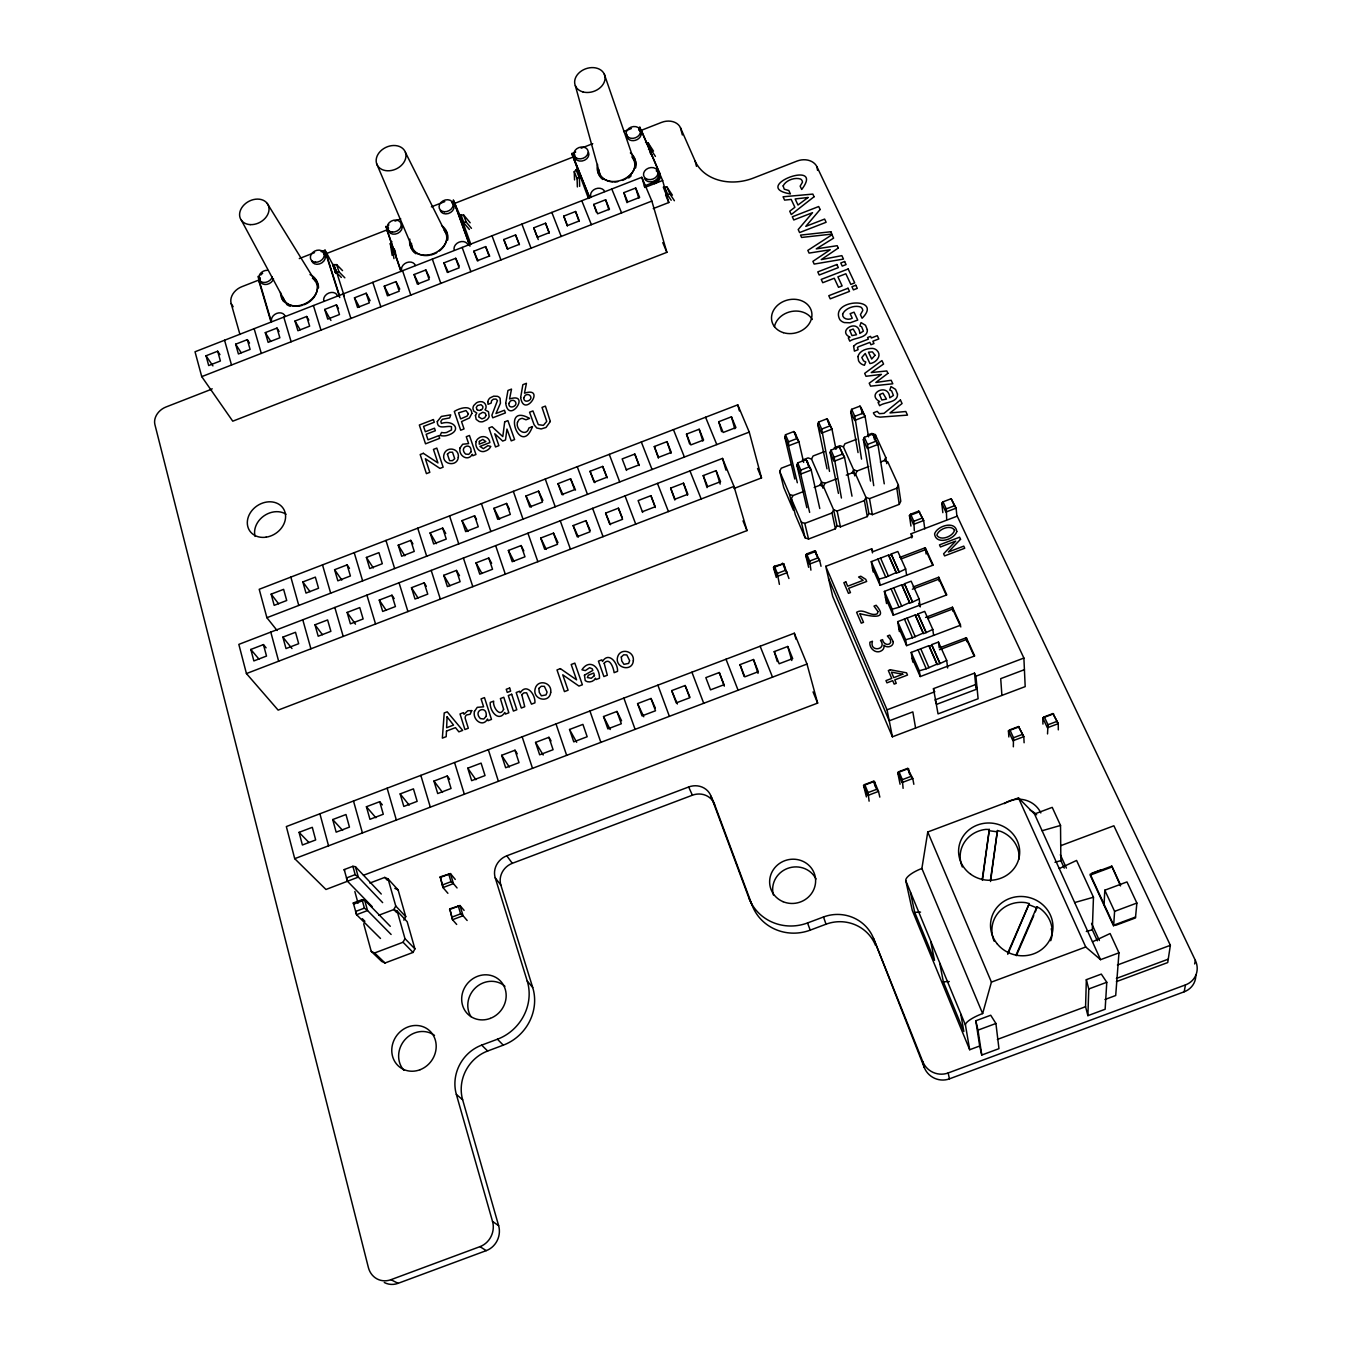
<?xml version="1.0" encoding="UTF-8"?>
<svg xmlns="http://www.w3.org/2000/svg" width="1352" height="1352" viewBox="0 0 1352 1352"><rect width="100%" height="100%" fill="white"/><g stroke="black" fill="none" stroke-linecap="round" stroke-linejoin="round"><path stroke-width="1.5" d="M803.646 462.418L798.947 441.834L795.128 433.029L793.827 431.541L785.512 434.752L788.554 441.8L788.537 445.822L797.325 482.748M819.785 508.521L811.217 470.057L806.062 459.697L797.663 462.908L800.756 470.09L800.722 474.079L809.645 512.391M835.992 449.337L831.987 429.125L828.083 420.354L826.883 418.833L818.552 422.044L821.661 429.074L829.52 471.392M851.997 496.184L844.527 457.28L839.372 446.904L830.973 450.132L834.133 457.28L841.434 498.026M1085.572 1006.699L1086.349 979.676L1101.322 974.099L1106.781 982.279L1105.142 1009.251L1087.887 1015.656L1085.572 1006.699L997.37 1039.434M1087.887 1015.656L1088.766 988.971L1086.349 979.676M868.525 436.848L865.094 416.416L861.089 407.662L859.973 406.124L851.625 409.318L854.802 416.332L861.528 459.105M1097.334 940.823L1092.315 929.787L1093.464 897.238L1076.581 860.447L1059.258 868.592M884.259 483.83L877.904 444.47L872.733 434.093L864.334 437.321L867.562 444.453L873.73 485.655M788.943 578.521L783.653 563.666L774.392 566.251L777.349 573.4L779.394 584.351M1104.043 905.265L1104.804 890.207L1126.976 881.927L1136.88 903.052L1135.46 917.94L1115.451 925.393M1120.504 885.915L1111.783 866.125L1090.202 874.186L1113.693 925.174L1135.545 917.028M821.019 566.285L819.616 560.269L814.766 550.839L806.637 553.931L809.645 561.063L810.913 570.138M1104.804 890.207L1114.589 911.366L1113.626 926.069L1090.168 875.133L1111.716 867.088M1092.484 941.82L1110.11 933.539L1118.966 952.822L1115.704 995.511L1104.939 999.5M879.814 797.122L878.513 791.427L874.355 781.422L873.341 781.321L864.722 784.566L868.035 792.593L869.099 801.161M924.768 528.869L923.669 520.537L918.752 511.107L910.589 514.216L913.817 521.28L914.341 530.66M913.834 784.295L912.769 778.515L907.564 768.409L898.945 771.654L902.325 779.665L903.102 788.334M956.861 515.653L956.101 508.149L951.166 498.719L943.003 501.845L946.282 508.876L946.704 519.523M990.424 880.27L997.438 830.534L1000.869 831.429A29.541 27.699 6 0 1 1019.138 859.01M990.543 881.521L997.438 830.534M982.262 879.121L989.343 829.452L985.794 829.401A29.541 27.699 6 0 0 962.32 866.987M982.397 880.372L989.343 829.452M1060.796 845.659L1113.879 825.785L1170.359 945.318L1167.739 962.556L1116.346 981.653M979.676 1046.009L981.772 1055.033L998.959 1048.662L995.917 1023.481L990.712 1015.234L975.806 1020.777L979.676 1046.009L969.688 1049.727L965.446 1025.053A19.114 4.732 -21.2 0 1 982.634 1013.561L921.878 868.474L927.759 831.987L1018.462 797.9L1034.517 814.005L1100.562 959.667L1118.966 952.822M1024.106 742.755L1023.802 736.671L1018.529 726.548L1009.859 729.827L1013.493 737.753L1013.341 746.811M384.272 1282.49A19.841 17.88 -68.1 0 0 398.113 1283.318L486.247 1250.634A19.672 18.117 -68.9 0 0 498.635 1225.672L462.654 1099.818A38.988 36.267 -57.5 0 1 487.666 1051.011L503.265 1045.164A45.698 42.334 -50.3 0 0 532.705 987.501L527.229 981.028L495.221 877.82A17.863 16.393 -39.8 0 1 506.797 855.799L688.658 786.982A17.813 16.613 -24.3 0 1 711.034 796.227L748.822 897.745A45.816 43.788 -16 0 0 807.533 922.96L823.503 916.977A38.904 37.788 -7.4 0 1 873.51 938.322L924.329 1067.624A19.418 18.86 28.7 0 0 949.442 1078.845L1184.183 991.793L1185.451 984.915A20.314 18.641 22.9 0 0 1195.354 960.41L816.946 166.769A15.7 12.523 -14.2 0 0 797.021 161.074L753.503 178.025A46.306 36.605 -16 0 1 695.114 161.023L680.495 127.798A15.227 11.948 -17.9 0 0 661.567 122.39L639.986 130.84M1194.661 963.959L1195.354 960.41M1058.312 729.86L1058.244 723.675L1052.954 713.569L1044.285 716.847L1047.986 724.756L1047.53 733.916M982.634 1013.561L991.422 982.11L927.759 831.987M447.901 893.3L443 887.571L440.262 876.84L450.453 873.612L455.269 879.442M794.79 479.03L784.751 437.017L785.512 434.752M392.148 255.376L390.305 243.63L391.928 241.67M393.956 258.621L392.722 250.813L394.361 248.852M806.857 507.71L796.869 465.139L797.663 462.908M827.001 468.874L817.707 424.359L818.552 422.044M456.689 924.447L452.531 919.715L449.76 908.882L460.018 905.57L464.108 910.386M838.443 493.395L830.094 452.379L830.973 450.132M858.047 452.582L850.695 411.667L851.625 409.318M574.549 179.9L574.245 171.67L577.169 169.203L580.498 177.703L579.383 178.143L579.653 186.356M577.372 186.931L577.084 178.718L580.008 176.25M870.536 481.109L863.353 439.62L864.334 437.321M1016.265 954.529L1036.984 906.753L1040.161 908.544A30.268 28.578 14.2 0 1 1050.724 940.722M1016.366 955.678L1033.739 915.608M1035.379 911.806L1036.984 906.753M1007.663 953.177L1029.244 903.592L1025.729 902.646A30.268 28.578 14.2 0 0 994.159 941.212M1007.764 954.326L1029.244 903.592M846.284 475.143L852.081 472.913L855.579 474.113L865.973 497.418L868.863 513.439L872.344 514.656L899.249 504.364L896.815 488.19L898.37 485.013L887.74 461.776L884.225 460.593L880.355 462.08M899.249 504.364L900.787 501.237L898.37 485.013M814.174 487.447L819.971 485.216L823.436 486.416L833.626 509.788L836.972 525.641L840.42 526.857L867.308 516.565L868.863 513.439M867.308 516.565L864.401 500.578L865.973 497.418L869.505 498.635L896.815 488.19M884.225 460.593L885.78 457.466L875.319 434.583L871.837 433.434L867.984 434.905M804.524 491.148L792.948 495.576L791.342 498.719L795.263 514.605L805.116 537.809L808.547 539.042L835.401 528.767L836.972 525.641M835.401 528.767L832.038 512.966L833.626 509.788L837.142 511.022L864.401 500.578M852.081 472.913L853.636 469.786L843.394 446.836L839.93 445.67L834.184 447.884M855.579 474.113L857.134 470.969L868.744 466.524M819.971 485.216L821.543 482.089L811.521 459.072L808.073 457.905L802.344 460.102M823.436 486.416L825.024 483.289L836.618 478.845M843.394 446.836L844.949 443.743L856.475 439.332M811.521 459.072L813.093 455.979L824.602 451.568M779.682 471.29L789.5 494.376L793.438 510.295L783.737 487.447L779.682 471.29L781.27 468.198L790.852 464.513M363.688 923.788L371.242 951.386L381.686 961.424L385.016 962.996L413.036 952.433L414.912 948.884L407.172 921.692L397.184 911.113L393.821 909.558L378.78 915.253M371.242 951.386L374.605 952.974L403.048 942.243L404.975 938.643L397.184 911.113M403.859 920.154L405.735 916.656L398.113 889.903L388.075 878.935L384.745 877.414L369.823 883.059M388.075 878.935L395.747 906.009L393.821 909.558L396.694 912.583M776.302 577.473L773.513 567.536L774.392 566.251M806.637 553.931L805.691 555.25L808.648 567.316M910.589 514.216L909.44 515.619L910.944 526.063M942.834 512.662L941.786 503.265L943.003 501.845M864.722 784.566L863.59 785.478L866.395 796.903M898.945 771.654L897.745 772.6L900.077 784.211M1009.859 729.827L1008.44 730.857L1008.846 736.958M1044.285 716.847L1042.781 717.895L1042.95 724.097M480.501 410.231L481.616 409.605A3.228 2.687 -25.7 0 0 482.732 406.327L481.075 404.687L477.543 405.515L476.259 407.51L477.07 409.825M299.299 258.587L314.543 252.604M394.987 221.12L400.733 218.855M431.389 206.856L444.808 201.6M581.157 148.213L592.751 143.667M623.627 131.583L631.35 128.558M321.218 251.692L325.055 250.188L336.158 270.67M588.492 198.507L571.812 153.553L575.698 152.032M259.432 279.813L241.771 286.725A15.058 11.796 -29.9 0 0 231.158 303.592L239.946 334.468M326.119 253.703L386.942 229.908M453.63 203.797L573.299 156.95M341.346 277.43L336.918 272.952L335.803 273.391L332.778 264.806L336.648 264.62L342.546 270.62M470.175 222.793L463.601 214.968L459.798 215.12L462.992 223.655L464.108 223.215L469.381 229.451M334.62 265.736L333.505 266.158L335.803 273.391M460.407 216.523L461.522 216.083M576.543 171.096L577.659 170.656L580.498 177.703M335.076 272.039L338.963 271.837L344.844 277.819M471.442 228.336L466.187 222.083L462.384 222.252L462.992 223.655M641.811 177.281L195.026 351.774L201.735 376.633L232.747 421.182L666.874 252.334L651.85 201.076L641.811 177.281L644.752 187.235M217.672 351.216L220.393 360.984L208.698 365.547L206.028 355.779L217.672 351.216L219.953 354.613M247.315 339.656L250.103 349.391L238.408 353.954L235.637 344.202L247.315 339.656L249.512 343.07M276.991 328.063L279.864 337.78L268.135 342.36L265.296 332.626L276.991 328.063L279.103 331.527M306.684 316.469L309.642 326.153L297.913 330.733L294.99 321.032L306.684 316.469L308.814 320.12M336.428 304.859L339.47 314.526L327.725 319.106L324.717 309.439L336.428 304.859L338.473 308.543M366.189 293.232L369.333 302.865L357.57 307.462L354.477 297.812L366.189 293.232L370.127 300.668M396.001 281.605L399.229 291.204L387.449 295.801L384.255 286.185L396.001 281.605L399.769 289.108M425.846 269.944L429.159 279.526L417.362 284.123L414.084 274.54L425.846 269.944L429.446 277.532M455.725 258.283L459.122 267.831L447.309 272.445L443.946 262.88L455.725 258.283L459.156 265.921M485.638 246.605L489.12 256.136L477.307 260.75L473.842 251.202L485.638 246.605L489.711 256.255M515.568 234.927L519.151 244.408L507.321 249.021L503.789 239.524L515.568 234.927L519.455 244.644M533.753 227.829L545.549 223.215L549.216 232.679L537.369 237.31L533.753 227.829L538.248 239.558M563.75 216.117L575.58 211.504L579.315 220.934L567.468 225.564L563.75 216.117L567.299 225.987M593.782 204.389L605.628 199.758L609.465 209.171L597.584 213.802L593.782 204.389L596.452 212.349M623.863 192.643L635.71 188.012L639.631 197.409L627.75 202.039L623.863 192.643L626.99 202.682M644.296 186.001L654.115 182.165A8.653 6.878 -18.5 0 0 659.472 172.684L641.913 131.617A8.551 6.709 -18.8 0 0 638.854 128.575M644.735 187.489L662.615 180.509L639.716 126.97L641.862 134.456M672.4 195.178L667.009 187.032L663.308 187.167L666.789 195.82L667.922 195.381L671.167 200.248M666.367 194.367L670.085 194.232L674.394 200.721M201.735 376.633L651.85 201.076M653.253 208.58L668.801 202.53L662.615 180.509M734.001 488.478L761.514 477.915L749.245 432.099L737.753 404.839L259.212 589.286L266.902 617.712L277.092 630.488M271.144 594.153L283.616 589.337L286.709 600.508L274.186 605.341L271.144 594.153L278.596 603.769M302.848 581.935L315.354 577.118L318.548 588.255L306.008 593.089L302.848 581.935L310.014 591.669M347.109 564.882L350.405 575.986L337.848 580.819L334.603 569.699L347.109 564.882L349.475 568.347M366.392 557.447L378.932 552.63L382.312 563.716L369.755 568.55L366.392 557.447L373.304 567.924M410.771 540.361L414.253 551.413L401.679 556.247L398.232 545.194L410.771 540.361L412.935 543.91M442.662 528.074L446.245 539.093L433.654 543.943L430.105 532.908L442.662 528.074L445.738 533.465M474.586 515.771L478.27 526.756L465.663 531.623L462.012 520.621L474.586 515.771L476.529 519.405M506.544 503.451L510.329 514.419L497.705 519.286L493.953 508.301L506.544 503.451L509.315 508.977M538.552 491.131L542.439 502.065L529.798 506.932L525.945 495.981L538.552 491.131L542.913 500.426M570.595 478.777L574.583 489.678L561.925 494.562L557.987 483.644L570.595 478.777L575.513 490.066M602.688 466.423L606.778 477.29L594.103 482.174L590.047 471.29L602.688 466.423L607.285 477.831M626.314 469.769L639.006 464.885L634.815 454.052L622.157 458.92L626.567 470.412M654.317 446.532L666.975 441.648L671.268 452.464L658.559 457.348L654.317 446.532L658.407 458.159M686.495 434.127L699.187 429.243L703.581 440.025L690.855 444.909L686.495 434.127L689.638 443.929M718.723 421.723L731.432 416.822L735.927 427.57L723.185 432.471L718.723 421.723L721.613 431.626M266.902 617.712L749.245 432.099M722.492 458.412L238.831 644.38L246.436 673.566L278.14 710.121L746.997 530.592L733.984 486.399L722.492 458.412L725.973 470.124M788.554 441.8L796.886 438.589L798.947 441.834L788.537 445.822L784.751 437.017M821.661 429.074L830.01 425.863L831.987 429.125L821.577 433.13L817.707 424.359M854.802 416.332L863.168 413.12L865.094 416.416L854.667 420.421L850.695 411.667M263.437 644.6L266.513 656.058L253.855 660.925L250.83 649.45L263.437 644.6L266.107 647.828M282.872 637.13L295.513 632.28L298.674 643.704L285.999 648.571L282.872 637.13L291.981 648.538M314.965 624.793L327.606 619.943L330.885 631.333L318.193 636.217L314.965 624.793L322.452 634.696M347.109 612.439L359.767 607.589L363.13 618.962L350.421 623.83L347.109 612.439L355.475 624.151M391.945 595.218L395.426 606.558L382.7 611.442L379.27 600.085L391.945 595.218L394.192 598.615M424.173 582.83L427.756 594.136L415.013 599.02L411.481 587.697L424.173 582.83L426.319 586.278M456.452 570.426L460.119 581.698L447.377 586.599L443.743 575.31L456.452 570.426L459.494 575.665M488.748 558.004L492.534 569.26L479.757 574.161L476.022 562.888L488.748 558.004L491.638 563.311M521.111 545.566L524.982 556.787L512.205 561.705L508.369 550.467L521.111 545.566L523.832 550.94M553.492 533.127L557.48 544.315L544.67 549.233L540.732 538.028L553.492 533.127L558.004 542.659M585.923 520.655L590.013 531.809L577.203 536.744L573.147 525.573L585.923 520.655L590.148 530.305M618.405 508.183L622.579 519.303L609.752 524.238L605.611 513.101L618.405 508.183L622.342 517.934M642.352 511.715L655.196 506.78L650.92 495.677L638.11 500.612L642.639 512.408M670.643 488.106L683.47 483.171L687.864 494.24L675.003 499.175L670.643 488.106L674.834 500.037M703.226 475.583L716.07 470.648L720.565 481.667L707.688 486.619L703.226 475.583L707.062 487.649M246.436 673.566L733.984 486.399M800.756 470.09L809.172 466.863L811.217 470.057L800.722 474.079L796.869 465.139M834.133 457.28L842.549 454.052L844.527 457.28L834.032 461.302L830.094 452.379M867.562 444.453L875.995 441.208L877.904 444.47L867.376 448.509L863.353 439.62M791.342 498.719L801.313 522.159L804.795 523.393L832.038 512.966M775.203 566.894L783.653 563.666L785.258 569.648M919.613 511.732L909.44 515.619L913.462 524.424L923.669 520.537L918.752 511.107M777.349 573.4L785.478 570.29L787.354 572.589L777.197 576.459L773.513 567.536M809.645 561.063L817.791 557.953L819.616 560.269L809.442 564.139L805.691 555.25L815.831 551.379L816.777 555.418M913.817 521.28L921.996 518.154M946.282 508.876L954.478 505.749L956.101 508.149L945.876 512.053L941.786 503.265M825.751 566.319L871.702 548.794L872.969 551.65L912.448 536.592L911.163 533.736L957.25 516.143L1023.886 658.052L1025.188 686.613L892.404 736.806L832.663 596.384L825.751 566.319L887.047 709.834L892.404 736.806M873.189 571.981L871.279 561.638L877.904 559.103L885.763 577.236L896.325 572.538L888.534 555.047L877.904 559.103M888.534 555.047L896.427 573.163L899.097 572.149L891.188 554.033L897.846 551.498L905.671 568.972L906.617 575.056M888.636 555.689L891.306 554.675M899.841 557.43L925.275 547.729L933.201 565.102L880.101 585.332L872.429 567.891M901.023 558.967L925.528 549.639L932.66 565.237M880.084 585.247L878.986 579.146L885.763 577.236M899.097 572.149L905.671 568.972M886.54 603.533L884.377 591.399L891.069 588.847L899.029 607.251L909.71 602.553L901.784 584.774L891.069 588.847M901.784 584.774L909.795 603.161L912.482 602.13L904.454 583.743L911.163 581.191L919.123 598.953L920.289 606.896L918.701 603.364M901.885 585.382L904.556 584.368M913.09 587.005L938.744 577.236L946.806 594.88L893.249 615.245L885.459 597.516M363.485 875.268L817.639 703.108L806.992 664.052L794.317 633.226L286.337 826.562L294.719 858.672L325.967 889.481L358.314 877.11L382.65 902.629M912.363 589.218L938.981 579.095L946.214 594.965M299.062 832.359L312.295 827.323L315.675 839.947L302.392 845L299.062 832.359L308.881 842.431M332.71 819.565L345.977 814.512L349.458 827.103L336.158 832.156L332.71 819.565L342.631 830.381M379.692 801.702L383.292 814.242L369.958 819.312L366.409 806.738L379.692 801.702L382.346 804.862M400.158 793.911L413.442 788.858L417.16 801.364L403.809 806.434L400.158 793.911L409.166 805.082M447.242 775.997L451.061 788.486L437.71 793.556L433.941 781.067L447.242 775.997L449.641 779.259M467.758 768.189L481.092 763.12L485.03 775.575L471.645 780.662L467.758 768.189L475.887 779.715M514.994 750.225L519.033 762.646L505.648 767.733L501.643 755.312L514.994 750.225L517.258 753.791M548.929 737.313L553.086 749.701L539.668 754.805L535.561 742.4L548.929 737.313L551.058 740.93M569.53 729.488L582.915 724.385L587.174 736.739L573.755 741.842L569.53 729.488L576.679 742.265M616.934 711.439L621.312 723.759L607.876 728.88L603.533 716.543L616.934 711.439L621.565 720.768M651.005 698.494L655.5 710.763L642.031 715.884L637.586 703.598L651.005 698.494L655.281 707.958M685.126 685.515L689.74 697.75L676.253 702.888L671.69 690.618L685.126 685.515L689.841 697.04M719.281 672.519L705.828 677.639L710.51 689.858L724.013 684.72L719.281 672.519L724.3 686.157M740.017 664.626L753.486 659.506L758.337 671.69L744.817 676.828L740.017 664.626L744.073 676.423M774.257 651.596L787.743 646.476L792.694 658.627L779.158 663.764L774.257 651.596L777.282 661.567M893.249 615.177L892.202 609.194L899.029 607.251M912.482 602.13L919.123 598.953M899.367 631.57L897.677 621.65L904.437 619.081L912.532 637.772L923.298 633.04L915.236 614.974L904.437 619.081M915.236 614.974L923.382 633.649L926.103 632.618L917.94 613.943L924.7 611.374L932.796 629.44L933.59 635.254M915.338 615.582L918.025 614.552M925.579 617.425L952.45 607.217L960.63 625.165L906.617 645.664L898.708 627.632M294.719 858.672L806.992 664.052M927.726 618.506L952.653 609.042L960.833 626.956M906.617 645.58L905.654 639.75L912.532 637.772M926.103 632.618L932.796 629.44M912.786 662.091L911.214 652.408L918.025 649.822L926.238 668.784L937.105 664.052L928.925 645.681L918.025 649.822M928.925 645.681L937.189 664.643L939.927 663.595L931.646 644.65L938.457 642.065L946.704 660.418L947.651 668.006M929.01 646.273L931.731 645.242M372.155 906.601L347.447 881.234L344.202 869.589L352.889 866.294L355.441 866.7L381.264 894.027M941.195 647.236L966.359 637.705L974.691 655.94L920.222 676.575L912.161 658.255M939.488 649.737L966.545 639.479L974.032 655.872M355.441 866.7L358.314 877.11L355.187 874.643L346.484 877.955L347.447 881.234M920.205 676.507L919.309 670.795L926.238 668.784M939.927 663.595L946.704 660.418M380.503 938.474L356.573 914.696L353.295 902.967L362.066 899.655L364.618 899.959L390.289 926.289M933.488 688.641L974.505 673.127L975.907 676.203L978.104 698.747L938.034 713.89L933.488 688.641L934.029 692.393M440.042 877.549L450.453 873.612L453.444 883.616L457.06 887.943M887.047 709.834L934.857 691.734M975.907 676.203L1023.886 658.052M353.295 902.967L353.683 904.099L364.618 899.959L367.541 910.555L364.398 908.138L355.61 911.468L356.573 914.696L367.541 910.555L391.117 934.469M442.645 884.867L451.01 881.707L453.444 883.616L443 887.571L440.262 876.84M532.705 987.501L500.865 885.137A17.677 16.275 -40.1 0 1 512.307 863.32L692.393 795.213A17.644 16.477 -24.3 0 1 714.566 804.389L752.067 905.096A45.343 43.433 -15.7 0 0 810.22 930.142L826.021 924.21A38.498 37.45 -6.6 0 1 875.538 945.403M1024.41 669.679L1000.717 678.653L1001.9 695.418M449.506 909.524L460.018 905.57L463.06 915.726L467.15 920.492M452.176 917.045L460.626 913.851L463.06 915.726L452.531 919.715L449.76 908.882M1019.256 726.768L1008.44 730.857L1012.952 740.744L1023.802 736.671L1018.529 726.548M1053.614 713.822L1042.781 717.895L1047.394 727.765L1058.244 723.675L1052.954 713.569M868.035 792.593L876.671 789.331L878.513 791.427L867.731 795.5L863.59 785.478L874.355 781.422L875.673 787.168M902.325 779.665L910.978 776.403L912.769 778.515L901.97 782.588L897.745 772.6L908.51 768.544L909.609 774.375M1013.493 737.753L1022.18 734.474M1047.986 724.756L1056.672 721.478M1034.517 814.005L1052.228 807.364L1060.526 825.447L1060.864 860.632L1064.261 868.119M498.635 1225.672L492.534 1221.431L456.351 1094.393A39.377 36.588 -57 0 1 481.667 1045.13L497.452 1039.215A46.171 42.689 -49.9 0 0 527.229 981.028M1091.841 873.24L1101.407 869.674M1114.589 911.366L1136.88 903.052M991.422 982.11L1085.741 946.991L1100.562 959.667M1117.411 965.007L1170.359 945.318M1116.397 978.442L1168.246 959.176M981.772 1055.033L977.986 1030.139L995.917 1023.481M1088.766 988.971L1106.781 982.279M212.213 388.818A45.681 35.946 -31.8 0 1 208.546 390.407L166.009 406.986A15.463 12.269 -33.6 0 0 154.905 424.596L368.386 1267.551A20.043 18.049 -67.7 0 0 390.914 1279.702L479.977 1246.645A19.891 18.286 -68.4 0 0 492.534 1221.431M873.51 938.322L922.774 1061.641A19.604 19.046 27.3 0 0 948.158 1072.964L1185.451 984.915M1042.105 830.736L1060.526 825.447M1054.983 862.306L1060.864 860.632M1074.671 902.561L1093.464 897.238M1086.332 931.477L1092.315 929.787M648.521 149.464L651.072 149.802L655.416 156.426M645.529 142.45L648.064 142.805L653.506 151.12M910.403 892.337L914.729 912.346L920.543 912.127M939.758 963.368L943.341 981.755L949.273 981.552M989.478 830.77L997.556 831.852M1029.311 904.826L1037.035 907.986M857.134 470.969L853.636 469.786L854.785 475.904M825.024 483.289L821.543 482.089L822.861 488.123M789.5 494.376L792.948 495.576M394.835 888.382L398.113 889.903M390.914 1279.702L398.113 1283.318M479.977 1246.645L486.247 1250.634M456.351 1094.393L462.654 1099.818M374.605 952.974L385.016 962.996M481.667 1045.13L487.666 1051.011M362.285 918.667L364.905 921.287M497.452 1039.215L503.265 1045.164M403.048 942.243L413.036 952.433M404.975 938.643L414.912 948.884M395.747 906.009L405.735 916.656M384.745 877.414L387.264 880.152M366.409 806.738L375.873 817.74M250.83 649.45L258.942 659.1M495.221 877.82L500.865 885.137M433.941 781.067L442.51 792.407M506.797 855.799L512.307 863.32M334.603 569.699L341.819 580.042M206.028 355.779L212.923 365.902M379.27 600.085L386.131 610.242M650.025 152.607L652.205 155.919M501.643 755.312L509.298 767.023M235.637 344.202L241.197 352.737M231.158 303.592L233.152 306.735M411.481 587.697L418.022 597.99M265.296 332.626L270.654 341.245M398.232 545.194L404.823 555.79M267.24 203.425L315.134 280.844M535.561 742.4L543.2 754.991M259.432 277.143A8.467 6.625 -29.1 0 0 259.043 281.486L259.871 282.838A8.467 6.625 -29.1 0 1 260.243 278.495M443.743 575.31L449.962 585.737M294.99 321.032L300.161 329.736M430.105 532.908L436.392 543.639M324.717 309.439L330.953 320.441M476.022 562.888L481.937 573.451M462.012 520.621L467.978 531.471M321.455 251.269A8.467 6.642 -27.7 0 1 326.322 255.156L327.066 256.542A8.467 6.642 -27.7 0 0 326.052 254.717M332.778 264.806L336.445 271.566M354.477 297.812L359.463 307.073M241.366 220.241L284.664 300.786M508.369 550.467L513.946 561.148M493.953 508.301L499.615 519.286M603.533 716.543L610.208 729.522M384.255 286.185L389.055 295.53M405.448 152.455A15.48 11.948 -24.9 0 1 387.314 170.774A15.48 11.948 -24.9 0 1 380.436 151.221A15.48 11.948 -24.9 0 1 405.448 152.455L446.075 233.659M388.869 224.871A8.484 6.659 -25.6 0 0 387.348 231.26L388.041 232.662A8.467 6.659 -25.6 0 1 387.77 230.567M388.683 232.054L385.895 226.359L401.155 271.465M414.084 274.54L418.664 283.971M540.732 538.028L546.276 549.402M525.945 495.981L531.302 507.084M951.166 498.719L954.478 505.749M637.586 703.598L643.772 716.763M1111.783 866.125L1120.571 884.968M443.946 262.88L448.323 272.394M859.973 406.124L863.168 413.12M872.733 434.093L875.995 441.208M1060.34 854.751L1066.407 868.102M1091.571 923.365L1099.379 940.519M688.658 786.982L692.393 795.213M1018.462 797.9L1085.741 946.991M573.147 525.573L578.352 537.082M557.987 483.644L563.023 494.883M891.188 554.033L898.995 571.524M904.454 583.743L912.397 601.522M917.94 613.943L926.002 632.009M931.646 644.65L939.86 663.021M826.883 418.833L830.01 425.863M839.372 446.904L842.549 454.052M880.574 558.089L888.433 576.222M893.74 587.833L901.733 606.22M907.141 618.05L915.236 636.741M920.746 648.774L928.976 667.753M748.822 897.745L752.067 905.096M871.279 561.638L878.986 579.146M884.377 591.399L892.202 609.194M897.677 621.65L905.654 639.75M911.214 652.408L919.309 670.795M793.827 431.541L796.886 438.589M806.062 459.697L809.172 466.863M473.842 251.202L478.017 260.818M462.84 222.134L453.309 199.961L470.006 246.149M711.034 796.227L714.566 804.389M452.109 201.685A8.484 6.676 -24.1 0 1 454.948 204.794L455.573 206.231A8.484 6.676 -24.1 0 0 452.734 203.138M648.064 142.805L651.072 149.802M667.009 187.032L670.085 194.232M664.44 186.728L667.516 193.911M665.573 194.941L668.801 202.53M828.573 578.555L889.227 720.819L912.837 711.896L915.591 728.035M907.564 768.409L910.978 776.403M814.766 550.839L817.791 557.953M671.69 690.618L677.386 703.986M376.65 163.761L412.09 246.96M662.784 242.633L666.874 252.334M757.543 468.434L761.514 477.915M605.611 513.101L610.479 524.745M782.521 563.142L785.478 570.29M873.341 781.321L876.671 789.331M590.047 471.29L594.779 482.647M921.878 868.474A18.438 5.763 -21.6 0 0 905.789 880.727L965.446 1025.053M914.729 912.346L934.519 960.376L930.717 941.482M943.341 981.755L963.841 1031.458L960.816 1014.304M969.688 1049.727L912.262 910.335L905.789 880.727M611.78 189.01L621.599 212.889M705.575 417.244L716.797 444.571M743.008 520.858L746.997 530.592M813.042 691.903L817.639 703.108M503.789 239.524L507.744 249.224M575.056 151.965A8.518 6.692 -20.2 0 0 573.806 158.269L589.726 197.747M571.812 153.553L589.675 197.848M576.037 169.642L578.876 176.689M574.245 171.67L577.084 178.718M581.783 200.721L591.382 224.669M673.431 429.632L684.399 457.044M689.959 470.918L701.198 498.989M760.145 646.239L772.516 677.149M551.836 212.416L561.198 236.448M641.321 442.003L652.053 469.499M657.461 483.408L668.446 511.563M726.007 659.218L738.091 690.23M521.906 224.111L531.049 248.193M609.262 454.357L619.723 481.937M625.03 495.88L635.727 524.12M691.92 672.197L703.716 703.293M807.533 922.96L810.22 930.142M545.549 223.215L549.216 233.034M634.815 454.052L639.09 465.595M650.92 495.677L655.298 507.541M492.01 235.772L500.933 259.939M577.253 466.693L587.461 494.359M592.615 508.335L603.06 536.659M657.883 685.16L669.375 716.323M463.601 214.968L466.187 222.083M460.914 214.681L463.499 221.812M462.519 221.255L470.902 244.425M454.948 204.794L469.397 244.746M462.164 247.433L470.851 271.668M545.262 479.03L555.216 506.763M560.252 520.79L570.443 549.182M623.88 698.105L635.102 729.353M575.58 211.504L579.028 221.407M432.336 259.094L440.82 283.396M513.321 491.334L523.021 519.151M527.922 533.212L537.859 561.688M589.928 711.017L600.863 742.366M823.503 916.977L826.021 924.21M604.361 74.309L633.936 160.212M666.975 441.648L670.947 453.326M573.806 158.269L574.313 159.756A8.518 6.692 -20.2 0 1 573.924 157.694M577.169 169.203L578.96 174.526M683.47 483.171L687.526 495.17M402.558 270.721L410.805 295.091M481.43 503.637L490.86 531.522M495.643 545.633L505.31 574.178M556.01 723.928L566.657 755.362M387.348 231.26L400.936 271.482M390.305 243.63L392.722 250.813M344.202 869.589L344.608 870.806M372.797 282.331L380.841 306.786M449.557 515.906L458.75 543.876M463.398 558.021L472.811 586.65M522.159 736.823L532.502 768.325M753.486 659.506L758.016 673.347M605.628 199.758L608.873 209.763M336.648 264.62L338.963 271.837M336.783 272.631L344.253 296.088M333.876 264.384L336.192 271.6M343.087 293.942L350.895 318.464M417.734 528.176L426.674 556.23M431.204 570.409L440.346 599.122M488.325 749.684L498.398 781.287M325.055 250.188L339.453 295.564M326.322 255.156L339.774 297.541M699.187 429.243L702.837 441.056M313.41 305.535L320.999 330.125M385.962 540.428L394.649 568.55M399.043 582.78L407.932 611.56M454.559 762.545L464.344 794.232M716.07 470.648L720.177 484.084M635.71 188.012L638.752 198.102M283.768 317.112L291.136 341.769M354.207 552.664L362.64 580.87M366.916 595.133L375.552 623.999M420.827 775.372L430.325 807.144M448.627 873.679L451.01 881.707M458.193 905.705L460.626 913.851M257.978 276.45L271.296 321.59M259.043 281.486L271.059 322.199M254.142 328.688L261.308 353.413M322.503 564.882L330.682 593.156M334.823 607.471L343.205 636.403M387.145 788.199L396.356 820.056M641.913 131.617L642.352 133.121A8.534 6.692 -18.8 0 0 639.276 130.096M654.115 182.165L654.537 183.669A8.653 6.878 -18.4 0 0 659.894 174.171L659.472 172.684M787.743 646.476L791.782 660.503M731.432 416.822L734.761 428.753M224.567 340.231L231.513 365.023M290.849 577.084L298.775 605.442M302.78 619.791L310.909 648.808M353.497 801.009L362.437 832.95M794.317 633.226L795.99 639.226M575.344 85.7L599.697 173.614M352.889 866.294L355.187 874.643M362.066 899.655L364.398 908.138M354.849 891.509L358.043 903.153M737.753 404.839L739.392 410.907M270.789 632.094L278.647 661.196M319.9 813.786L328.553 845.811M680.495 127.798L682.354 134.98M922.774 1061.641L924.329 1067.624M695.114 161.023L696.483 166.364M801.313 522.159L805.116 537.809M804.795 523.393L808.547 539.042M975.806 1020.777L977.986 1030.139M795.128 433.029L796.041 437.051M807.33 461.117L808.242 465.189M948.158 1072.964L949.442 1078.845M837.142 511.022L840.42 526.857M828.083 420.354L828.894 424.427M871.702 548.794L872.462 552.883M869.505 498.635L872.344 514.656M816.946 166.769L817.571 170.369M861.089 407.662L862.137 413.83M873.848 435.597L874.524 439.755M875.319 434.583L875.91 438.302M885.78 457.466L886.743 463.651M395.037 250.221L396.254 258.029M911.163 533.736L911.755 537.893M925.275 547.729L926.12 553.999M938.457 642.065L939.234 647.828M938.744 577.236L939.251 581.326M952.45 607.217L952.907 611.222M966.359 637.705L966.764 641.625M974.505 673.127L976.009 688.269M480.67 410.146A3.228 2.687 -25.7 0 1 477.425 409.74M1195.793 974.724A20.094 18.472 23.4 0 1 1184.183 991.793M1004.435 803.612A23.778 22.055 5.9 0 1 1040.82 812.941M773.412 894.973A22.849 21.885 -15.5 0 1 787.557 868.423A22.849 21.885 -15.5 0 1 816 878.986M1030.139 810.152A23.542 21.869 6.4 0 1 1036.646 814.817M470.969 1016.636A23.035 21.328 -50.3 0 1 475.955 987.382A23.035 21.328 -50.3 0 1 504.921 986.267M403.859 1070.26A23.322 21.311 -54.7 0 1 404.907 1039.739A23.322 21.311 -54.7 0 1 434.516 1035.412M255.089 536.406A19.993 16.545 -33.9 0 1 263.708 516.058A19.993 16.545 -33.9 0 1 286.032 514.199M774.442 326.643A20.246 16.849 -14.3 0 1 791.512 311.467A20.246 16.849 -14.3 0 1 812.298 319.478M1051.231 928.79A30.065 28.409 14.7 0 1 1052.042 932.474M656.244 170.774A7.419 5.898 -18.5 0 1 655.433 180.374A7.419 5.898 -18.5 0 1 644.515 178.515M638.736 129.775A7.318 5.746 -18.8 0 1 640.071 137.076A7.318 5.746 -18.8 0 1 631.299 140.507A7.318 5.746 -18.8 0 1 626.939 134.389M590.892 196.969A7.419 5.898 -20 0 1 595.59 188.824A7.419 5.898 -20 0 1 604.699 191.578M588.559 152.506A7.301 5.746 -20.2 0 1 582.087 161.006A7.301 5.746 -20.2 0 1 574.786 154.804M630.37 152.911A19.638 15.514 -19.4 0 1 621.531 180.12A19.638 15.514 -19.4 0 1 597.584 164.454M632.888 156.325A19.621 15.497 -19.4 0 1 635.643 167.901M631.147 175.794A19.621 15.497 -19.4 0 1 628.697 177.991M602.755 179.461A19.621 15.497 -19.4 0 1 597.652 170.099M631.891 156.984A18.387 14.534 -19.4 0 1 622.41 180.407M617.763 181.675A18.387 14.534 -19.4 0 1 614.619 181.962M613.064 181.945A18.387 14.534 -19.4 0 1 598.851 169.896M454.272 250.323A7.368 5.881 -24.1 0 1 459.156 242.126A7.368 5.881 -24.1 0 1 468.012 244.965M451.957 202.901A7.267 5.729 -24.1 0 1 450.689 212.416A7.267 5.729 -24.1 0 1 440.296 210.54M401.696 270.856A7.368 5.864 -25.7 0 1 406.665 262.626A7.368 5.864 -25.7 0 1 415.402 265.516M401.983 225.53A7.267 5.712 -25.6 0 1 395.274 234.099A7.267 5.712 -25.6 0 1 388.463 227.761M441.563 225.48A19.503 15.447 -24.9 0 1 434.347 253.246A19.503 15.447 -24.9 0 1 409.859 239.152M445.247 229.688A19.486 15.43 -24.9 0 1 447.698 240.065M415.909 253.77A19.486 15.43 -24.9 0 1 410.281 243.377M444.25 230.364A18.269 14.466 -24.9 0 1 439.417 250.948M436.78 252.689A18.269 14.466 -24.9 0 1 430.849 255.004M429.294 255.308A18.269 14.466 -24.9 0 1 421.79 255.105M420.421 254.717A18.269 14.466 -24.9 0 1 411.447 243.174M323.838 301.276A7.368 5.847 -28 0 1 328.908 293.012A7.368 5.847 -28 0 1 337.51 295.936M323.432 253.213A7.267 5.695 -27.7 0 1 321.86 262.829A7.267 5.695 -27.7 0 1 311.72 260.868M271.532 321.708A7.368 5.83 -29.5 0 1 276.687 313.41A7.368 5.83 -29.5 0 1 285.171 316.368M273.526 278.884A7.267 5.678 -29.1 0 1 264.941 284.495A7.267 5.678 -29.1 0 1 260.26 277.954M272.31 276.839A7.267 5.678 -29.1 0 1 263.725 282.467A7.267 5.678 -29.1 0 1 259.026 275.926A7.267 5.678 -29.1 0 1 267.611 270.299M310.014 274.574A19.486 15.345 -28.6 0 1 307.479 302.425A19.486 15.345 -28.6 0 1 280.54 292.438M313.241 277.346A19.452 15.345 -28.6 0 1 318.531 287.824M290.325 306.296A19.452 15.345 -28.6 0 1 286.523 304.335M283.65 301.462A19.452 15.345 -28.6 0 1 281.875 297.863M260.75 275.048A8.467 6.625 -29.1 0 1 262.66 273.29M312.413 278.174A18.235 14.382 -28.6 0 1 316.706 292.049A18.235 14.382 -28.6 0 1 304.166 304.724M302.679 305.248A18.235 14.382 -28.6 0 1 283.007 297.423M474.451 711.456C472.304 719.737 482.816 727.9 487.548 719.061L488.072 720.7L491.486 719.399L484.472 697.615L481.075 698.899L483.61 706.809L477.256 707.333L474.451 711.456M460.035 447.951C458.176 455.776 468.079 462.029 472.27 454.306L472.761 455.742L475.955 454.509L469.448 435.479L466.271 436.713L468.62 443.608L462.654 444.25L460.035 447.951M487.802 401.983L488.021 404.316L491.182 403.082L491.553 400.699L493.463 399.161L496.032 399.077L497.435 400.598L491.875 415.267L492.753 417.802L505.411 412.918L504.448 410.231L495.981 413.509L500.443 403.2L500.105 398.35A6.388 5.324 -25.1 0 0 497.452 396.322L493.683 396.17L490.083 397.877A6.405 5.324 -25.2 0 0 488.055 400.851L487.802 401.983M437.304 421.554C437.118 430.477 446.853 425.255 451.483 426.691L451.5 429.953L446.667 432.437A10.157 8.433 -27 0 1 441.563 432.454L440.076 435.445A13.165 10.951 -27 0 0 446.971 435.513C463.06 430.933 453.816 419.272 441.394 423.413L440.837 421.418L442.357 419.306L449.658 417.92L450.74 414.861L441.36 416.433L437.304 421.554M520.655 397.505C524.086 419.255 546.394 386.013 524.491 393.195L526.435 383.309L522.852 384.695L520.655 397.505M893.266 641.778C893.706 646.526 886.963 648.538 883.988 645.191L884.022 646.814A5.374 4.85 -9 0 1 881.521 650.735C875.859 654.385 869.049 648.318 869.894 642.217L872.462 641.237C868.981 652.627 887.605 649.974 880.524 640.392L882.552 639.631C882.907 643.484 888.332 646.577 890.664 642.589L890.41 639.699L887.385 635.998L889.701 635.119L893.266 641.778M505.716 403.285C509.062 425.052 531.454 391.81 509.569 398.975L511.529 389.089L507.963 390.458L505.716 403.285M517.478 422.331C515.281 430.088 526.503 437.338 528.902 427.976L532.502 426.59C520.182 458.936 500.477 401.899 529.545 418.41L525.979 419.796L522.311 418.343A5.002 4.191 -24.6 0 0 518.83 419.914L517.478 422.331M897.491 393.99C898.083 402.964 884.58 401.848 879.611 405.701L878.056 402.355L879.78 401.612C865.331 393.99 888.703 381.636 889.768 397.843L893.418 395.46L891.593 390.812L889.819 390.103L890.985 386.571L895.548 389.376L897.491 393.99M842.617 314.12C842.178 319.089 848.752 320.441 852.25 318.193L850.138 313.664L854.042 312.16L857.743 320.069L850.138 322.807L844.256 322.57A10.072 8.366 -12.4 0 1 839.778 319.545C829.165 298.809 883.954 296.663 862.086 318.244L860.413 314.661L862.762 310.521A6.135 5.087 -12.2 0 0 860.818 307.09C854.802 304.775 845.22 308.171 842.617 314.12M867.359 329.719C867.832 338.456 854.667 337.358 849.783 341.16L848.295 337.932L849.986 337.206C836.347 330.632 859.111 317.669 859.788 333.488L863.37 331.155L861.613 326.677L859.872 326.001L861.038 322.587L865.483 325.257L867.359 329.719M783.146 185.9L784.228 189.162L788.841 190.547L790.379 193.877C749.076 186.999 825.818 157.812 801.702 189.466L800.147 186.154L802.463 182.25A5.898 4.715 -14.3 0 0 800.654 179.072C794.824 177.028 785.816 180.272 783.146 185.9M447.089 716.864L446.616 727.731L453.545 725.078L447.089 716.864M446.481 731.06L446.177 736.671L442.357 738.124L444.216 712.96L447.225 711.828L462.671 730.384L458.869 731.838L455.489 727.63L446.481 731.06M523.832 397.674C523.275 404.654 534.784 399.786 529.562 395.122L528.26 394.581A4.157 3.464 -24.1 0 0 525.184 395.359L523.832 397.674M508.893 403.454C508.301 410.45 519.81 405.583 514.605 400.902L513.321 400.361A4.157 3.464 -24.6 0 0 510.245 401.155L508.893 403.454M475.448 415.554L476.174 419.373L479.03 421.486A6.929 5.78 -25.8 0 0 482.917 421.672L486.805 419.83A7.25 6.033 -25.7 0 0 489.137 416.653L488.495 411.769L485.03 409.791C487.937 406.377 484.641 401.088 480.366 401.645A7.453 6.185 -25.7 0 0 476.445 402.845L473.792 405.482A6.49 5.408 -25.7 0 0 472.997 408.895L473.808 411.126L476.766 412.985L475.448 415.554M857.945 356.556L858.537 360.663A9.65 8.095 -11.6 0 0 862.407 364.55L864.418 365.31L865.77 361.998L863.556 360.883L861.799 357.519L865.246 353.447L869.944 363.57C876.062 362.944 882.484 355.508 876.789 350.269A7.605 6.388 -11.5 0 0 872.361 348.394C866.835 348.326 859.466 350.59 857.945 356.556M954.529 530.288C953.025 536.423 940.434 541.442 936.851 535.189C938.372 529.071 950.929 524.052 954.529 530.288M877.955 611.577L877.296 613.774C870.654 617.002 863.438 607.859 856.61 612.304L861.275 623.171L863.505 622.326L859.788 613.69C867.916 615.498 889.751 621.328 876.164 605.273L874.017 606.102L877.955 611.577M633.327 660.773C632.347 672.366 614.484 668.175 617.611 656.971C620.298 647.439 634.544 650.92 633.327 660.773M550.72 692.275C549.639 703.885 531.877 699.643 535.24 688.388C537.961 678.856 552.174 682.337 550.72 692.275M621.295 657.004L621.768 660.959L623.948 664.322L628.629 663.426L629.643 660.621L626.804 654.909L623.644 654.824L621.295 657.004M879.527 394.564L881.808 399.989L886.473 399.11L882.974 393.178L879.527 394.564M504.702 421.841L502.792 436.595L492.077 426.725L488.9 427.959L495.508 446.954L498.905 445.636L494.764 433.772L502.69 441.073L505.513 439.975L506.966 429.057L511.225 440.87L514.605 439.569L507.896 420.607L504.702 421.841M849.783 330.395L851.98 335.617L856.543 334.738L853.163 329.043L849.783 330.395M538.89 688.438L539.279 692.41L541.375 695.807L546.022 694.928L547.087 692.106L544.366 686.343L541.239 686.258L538.89 688.438M458.311 457.314C457.213 467.454 440.972 464.632 444.031 454.255C446.549 445.957 459.579 448.103 458.311 457.314M447.411 454.188L449.574 460.66L452.464 460.66L454.711 458.683L452.531 452.21L449.641 452.21L447.411 454.188M476.141 441.631C474.4 447.225 480.028 453.917 485.858 450.858A7.774 6.523 -26.2 0 0 489.897 447.901L490.827 446.43L487.937 445.653L483.34 448.678L479.96 446.43L489.863 442.594C489.475 436.865 482.427 434.769 478.405 438.403A6.135 5.138 -26.2 0 0 476.141 441.631M486.145 716.34L483.779 719.027L480.416 718.588C472.237 710.29 487.717 704.476 486.145 716.34M550.332 421.486L546.005 427.469L541.155 428.956L536.761 427.993L534.074 424.714L529.562 412.225L532.942 410.923L538.316 424.663L543.369 425.356L546.749 421.401L542.017 407.408L545.397 406.107L550.332 421.486M470.952 451.94L468.738 454.373L465.595 454.069C458.091 446.87 472.321 441.445 470.952 451.94M853.602 346.146L854.396 351.131L858.097 349.695L857.472 347.481L858.452 346.771L869.86 342.377L870.958 344.743L873.967 343.577L872.851 341.228L878.817 338.93L877.296 335.685L871.347 337.983L870.587 336.378L867.595 337.527L868.339 339.132L856.61 343.661L853.602 346.146M875.014 355.289L871.685 359.04L868.491 352.196L872.429 351.875L875.014 355.289M604.158 663.24L607.335 675.24L603.905 676.558L598.429 661.145L601.843 659.844L602.502 661.449C608.856 651.056 618.134 663.359 617.543 671.352L614.112 672.671C613.656 668.361 609.752 656.599 604.158 663.24M468.383 413.678L467.116 416.078L460.626 418.9L458.565 412.85L465.95 410.585L468.383 413.678M503.62 709.276C500.037 718.165 492.348 706.572 493.683 701.113L490.269 702.415C489.272 710.51 498.465 722.813 504.837 712.436L505.445 714.076L508.859 712.774L503.789 697.26L500.392 698.562L503.62 709.276M479.368 441.411L479.2 444.183L485.892 441.597L482.833 439.417L479.368 441.411M521.804 694.641L524.728 706.724L521.314 708.042L516.177 692.528L519.591 691.227L520.199 692.849C526.638 682.439 535.696 694.81 534.902 702.854L531.471 704.155L526.621 692.815L523.934 692.866L521.804 694.641M471.865 413.442L469.465 417.954L461.539 421.587L464.04 428.922L460.677 430.223L454.306 411.464C458.835 408.422 471.578 403.978 471.865 413.442M584.453 675.155L585.23 680.631C588.289 683.183 593.95 681.797 595.505 678.197L596.046 679.549L599.477 678.248C599.798 666.249 589.1 658.728 581.952 669.781L585.281 670.609L589.658 667.702L592.26 668.834L592.835 670.44L584.453 675.155M956.793 531.573C954.275 539.685 935.821 545.312 934.587 533.905C937.139 525.827 955.509 520.199 956.793 531.573M594.441 675.628L591.246 678.265L587.343 677.538L588.39 675.206L593.731 673.009L594.441 675.628M486.061 415.47L484.692 417.802L481.954 418.866L478.777 416.957L479.132 414.405L482.782 412.292L485.233 413.12L486.061 415.47M471.73 710.611L470.124 714.262L466.491 714.988A3.566 3.177 -33.9 0 0 465.358 718.841L468.316 728.238L464.919 729.539L460.018 713.957L463.415 712.656L464.006 714.278L467.809 710.763L471.73 710.611M820.106 209.509L805.792 226.375L824.619 219.075L826.123 222.269L799.59 232.561L798.204 229.536L812.552 212.67L793.776 219.97L792.306 216.793L818.704 206.535L820.106 209.509M960.545 539.279L948.36 552.005L963.756 546.14L964.736 548.236L944.592 555.909L943.628 553.796L955.712 541.104L940.468 546.968L939.505 544.873L959.582 537.217L960.545 539.279M900.415 399.989L884.056 413.323L879.392 413.678L877.178 411.363L873.409 412.816L873.916 413.932L876.028 416.416L880.034 417.143L907.496 415.115L905.823 411.515L889.988 412.935L902.071 403.538L900.415 399.989M814.073 196.733L791.275 214.546L789.737 211.199L794.875 207.295L791.207 199.42L784.599 200.113L783.062 196.784L812.839 194.096L814.073 196.733M887.909 373.338L875.842 382.464L891.171 380.284L892.81 383.782L870.57 386.148L869.218 383.207L881.419 374.386L866.007 376.279L864.672 373.372L881.927 360.578L883.566 364.043L871.246 372.56L886.794 370.955L887.909 373.338M808.057 197.493L797.984 205.031L795.162 198.947L808.057 197.493M838.274 248.041L821.239 259.618L841.857 255.629L843.479 259.077L814.158 264.079L812.907 261.342L830.246 249.731L809.087 253.094L807.837 250.39L832.004 234.741L833.609 238.138L816.253 248.886L837.175 245.692L838.274 248.041M433.4 419.576L419.34 425.018L425.525 443.828L439.67 438.352L438.758 435.648L427.993 439.822L426.167 434.279L435.344 430.73L434.499 428.212L425.339 431.761L423.565 426.404L434.296 422.246L433.4 419.576M836.888 264.502L817.774 271.904L819.211 275.014L838.341 267.595L836.888 264.502M844.628 261.494L840.775 262.998L842.228 266.09L846.082 264.603L844.628 261.494M848.16 268.98L821.239 279.408L822.76 282.703L834.268 278.242L838.51 287.317L842.127 285.914L837.902 276.839L845.845 273.763L850.83 284.393L854.717 282.889L848.16 268.98M848.025 288.246L828.776 295.699L830.229 298.843L849.495 291.39L848.025 288.246M855.816 285.238L851.929 286.725L853.416 289.869L857.303 288.365L855.816 285.238M423.345 453.309L420.185 454.542L426.421 473.639L429.801 472.338L425.356 458.75L439.941 468.417L443.135 467.184L436.814 448.103L433.451 449.405L437.93 462.942L423.345 453.309M509.636 687.999L506.24 689.3L507.253 692.41L510.65 691.109L509.636 687.999M560.387 668.632L557.007 669.933L564.443 691.599L568.077 690.213L562.753 674.8L578.943 686.072L582.374 684.771L574.82 663.122L571.203 664.508L576.56 679.853L560.387 668.632M511.681 694.252L508.284 695.536L513.388 711.067L516.802 709.749L511.681 694.252M845.845 581.901L843.851 582.661L848.448 593.342L850.459 592.582L848.617 588.323L866.666 581.461L865.736 579.332L860.751 576.205L858.588 577.034L863.168 580.312L847.704 586.21L845.845 581.901M890.393 669.781L888.332 670.558L891.728 678.434L885.982 680.614L886.946 682.845L892.692 680.664L894.179 684.112L896.258 683.318L894.771 679.887L907.513 675.054L906.533 672.823L890.393 669.781M902.798 674.226L893.79 677.639L891.407 672.147L902.798 674.226M975.637 684.551L935.111 699.88L936.666 704.324L977.158 689.013L975.637 684.551M830.855 231.75L800.519 235.113L801.601 237.445L831.953 234.082L830.855 231.75M783.298 332.643A20.432 16.951 -14.4 0 0 811.859 313.292A20.432 16.951 -14.4 0 0 780.003 303.389A20.432 16.951 -14.4 0 0 783.298 332.643M783.062 901.683A23.085 22.071 -15.8 0 0 815.526 878.716A23.085 22.071 -15.8 0 0 779.276 863.607A23.085 22.071 -15.8 0 0 783.062 901.683M266.09 537.183A20.179 16.646 -33.8 0 0 283.21 508.369A20.179 16.646 -33.8 0 0 250.052 513.236A20.179 16.646 -33.8 0 0 266.09 537.183M420.033 1069.736A23.575 21.48 -54.3 0 0 429.48 1030.613A23.575 21.48 -54.3 0 0 392.452 1044.69A23.575 21.48 -54.3 0 0 420.033 1069.736M490.303 1018.394A23.271 21.514 -49.9 0 0 499.192 979.794A23.271 21.514 -49.9 0 0 462.266 993.872A23.271 21.514 -49.9 0 0 490.303 1018.394M997.151 943.781A31.333 29.558 13.8 0 0 1050.707 937.967A31.333 29.558 13.8 0 0 1017.363 896.663A31.333 29.558 13.8 0 0 997.151 943.781M970.652 874.22A30.572 28.629 5.6 0 0 1019.442 855.613A30.572 28.629 5.6 0 0 977.327 825.075A30.572 28.629 5.6 0 0 970.652 874.22M645.952 178.65A7.436 5.898 -18.5 0 0 657.917 173.952A7.436 5.898 -18.5 0 0 648.453 168.155A7.436 5.898 -18.5 0 0 645.952 178.65M628.528 137.414A7.335 5.746 -18.8 0 0 640.341 132.783A7.335 5.746 -18.8 0 0 631.046 127.156A7.335 5.746 -18.8 0 0 628.528 137.414M576.205 157.897A7.318 5.746 -20.2 0 0 588.002 153.266A7.318 5.746 -20.2 0 0 578.842 147.605A7.318 5.746 -20.2 0 0 576.205 157.897M582.932 91.919A15.599 11.999 -19.6 0 0 605.071 77.368A15.599 11.999 -19.6 0 0 581.597 70.845A15.599 11.999 -19.6 0 0 582.932 91.919M444.419 211.74A7.284 5.729 -24.1 0 0 452.886 203.07A7.284 5.729 -24.1 0 0 441.039 202.394A7.284 5.729 -24.1 0 0 444.419 211.74M392.435 232.088A7.284 5.712 -25.6 0 0 400.969 223.401A7.284 5.712 -25.6 0 0 389.207 222.691A7.284 5.712 -25.6 0 0 392.435 232.088M315.455 262.22A7.267 5.695 -27.7 0 0 324.058 253.517A7.267 5.695 -27.7 0 0 312.447 252.756A7.267 5.695 -27.7 0 0 315.455 262.22M250.188 224.618A15.463 11.864 -28.4 0 0 268.625 206.197A15.463 11.864 -28.4 0 0 244.154 204.777A15.463 11.864 -28.4 0 0 250.188 224.618"/></g></svg>
